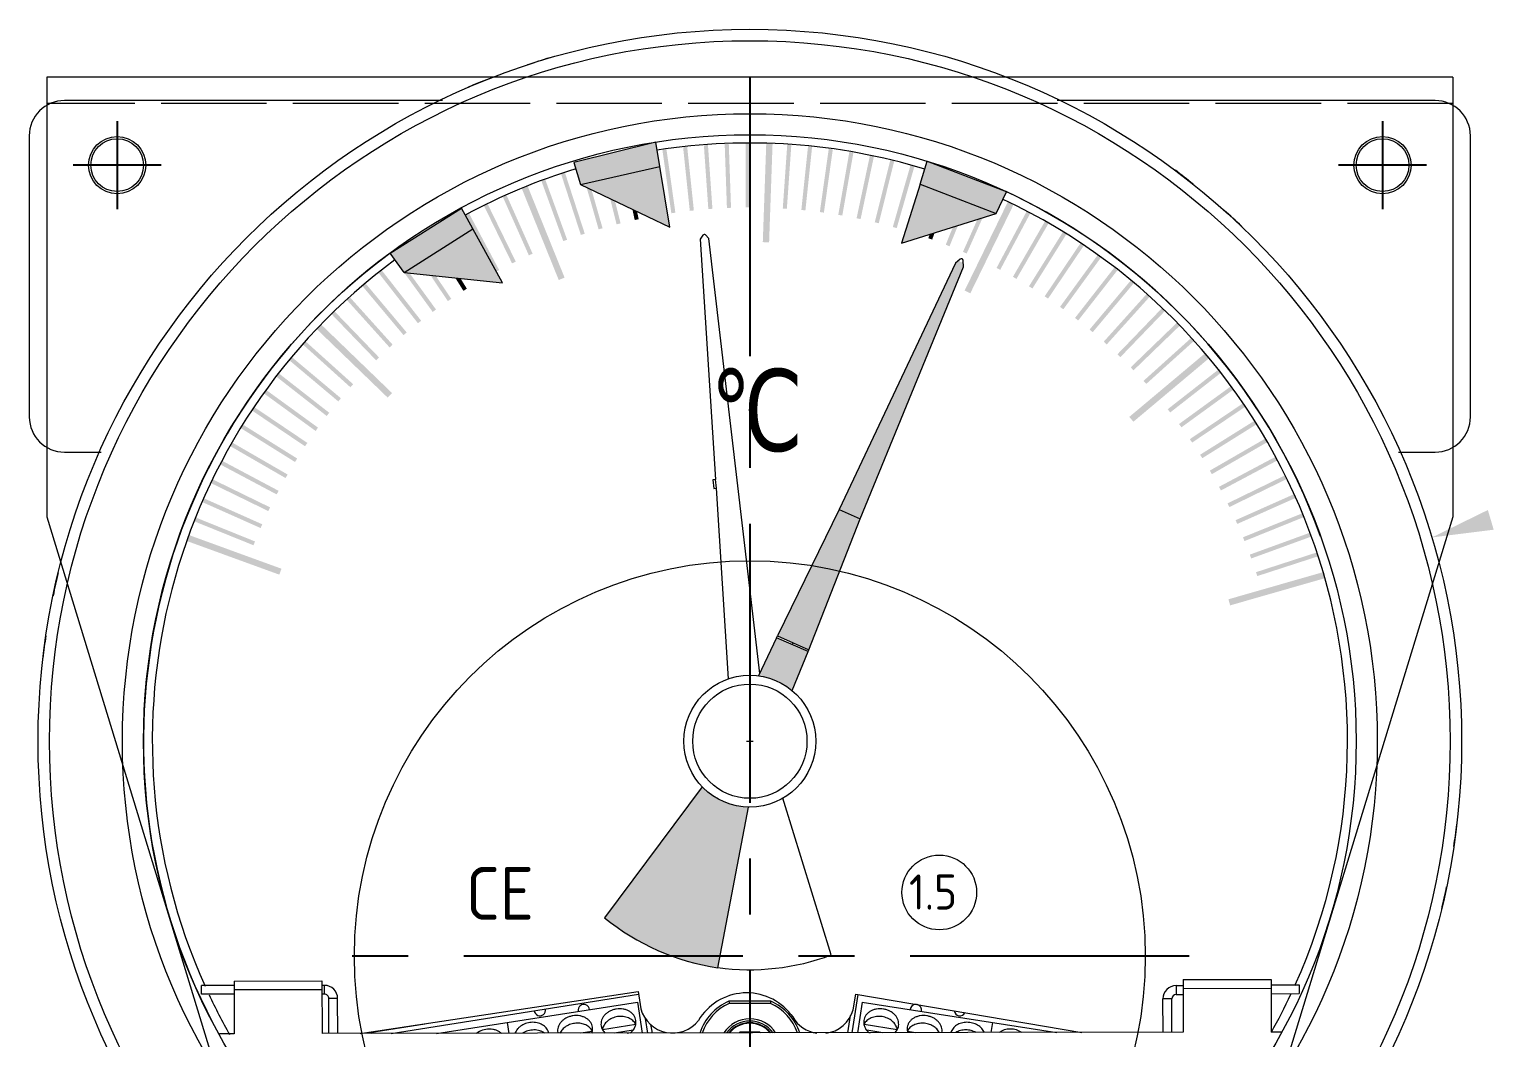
# Model space of a CAD drawing. Header units: millimetres. Extents: x 0 to 87554, y -20854 to 20404.
# Drawn here: x 9674.4 to 9841.1, y -10150.3 to -10035.5 of the extents above; entities that cross this region are included whole.
import ezdxf

# ---------------------------------------------------------------- set-up
doc = ezdxf.new("R2010")
doc.units = ezdxf.units.MM
doc.linetypes.add('ACAD_ISO02W100', pattern=[15, 12, -3])
doc.linetypes.add('CENTER', pattern=[50.800000000000004, 31.75, -6.35, 6.35, -6.35])
doc.layers.get('0').update_dxf_attribs({"lineweight": 15})
for name, color, linetype in [('02___PRT_ALL_AXES', 7, 'Continuous'), ('03___PRT_ALL_CURVES', 7, 'Continuous'), ('06___PRT_ALL_SURFS', 7, 'Continuous'), ('CEN', 1, 'CENTER'), ('尺寸', 3, 'Continuous')]:
    doc.layers.add(name, color=color, linetype=linetype)
doc.layers.add('DAS', color=3, linetype='ACAD_ISO02W100', lineweight=18)
doc.layers.add('DIM', color=5, linetype='Continuous', lineweight=18)
doc.styles.add('KE', font='SIMLI.TTF', dxfattribs={"width": 0.8, "height": 6})
doc.styles.get("Standard").update_dxf_attribs({"font": 'isocp.shx', "width": 0.7070000000000001, "bigfont": 'hztxt.shx'})

# ---------------------------------------------------------------- blocks, each defined once
blk = doc.blocks.new('vf34e')
at = {"lineweight": 0}
h = blk.add_hatch(color=87, dxfattribs=at)
h.paths.add_polyline_path([(-145.2265591890318, -60.18456369545311), (-154.2591829033336, -62.25129171798471), (-144.0826105513843, -67.10371710860636)], flags=0)
h.paths.add_polyline_path([(-145.2265591890318, -60.18456369545311), (-145.6851456697332, -57.41081135265995), (-155.0059718611883, -59.71192939486355), (-154.2591829033336, -62.25129171798471)], flags=0)
for points in [[(-144.4624897398753, -58.2390264015412), (-143.4501651884057, -65.4420898645767), (-143.9119765729411, -65.50699322205037), (-144.9243011244107, -58.30392975901486)], [(-142.1067309972132, -57.94896528101526), (-141.3464064160362, -65.18297044967767), (-141.8102015721379, -65.23171728488524), (-142.570526153082, -57.99771211622283)], [(-139.7422843320528, -57.74129565234762), (-139.2348860596539, -64.99742900574347), (-139.7000999238808, -65.02995992812794), (-140.207498196396, -57.77382657473208)], [(-137.3720304582966, -57.61627052887343), (-137.1181766812224, -64.8856915862998), (-137.5842424626462, -64.90196696203202), (-137.8380962398369, -57.63254590460565)], [(-134.9988571651047, -57.5740422346862), (-134.9988571651047, -64.84789432625985), (-135.4652070343727, -64.84789432620164), (-135.4652070346056, -57.5740422346862)], [(-132.3912519387668, -57.5998993718531), (-132.7829373839777, -68.81630298949312), (-133.5020568128675, -68.7911907856469), (-133.1103713675402, -57.57478716800688)], [(-132.6256557990564, -57.61466221837327), (-132.8795095761307, -64.88408327574143), (-133.3455753575545, -64.867807899951), (-133.0917215805966, -57.59838684258284)], [(-130.2553177400259, -57.73808099061716), (-130.7627160124248, -64.99421434407122), (-131.2279298768844, -64.96168342162855), (-130.720531604602, -57.7055500682327)], [(-127.8907308798516, -57.94414818484802), (-128.6510554610286, -65.17815335351042), (-129.1148506171303, -65.12940651836107), (-128.3545260357205, -57.89540134964045)], [(-125.5347761035664, -58.23261273978278), (-126.547100655036, -65.43567620276008), (-127.0089120395714, -65.37077284528641), (-125.9965874881018, -58.16770938230911)], [(-123.1903237790102, -58.60312320583034), (-124.4534149393439, -65.76646913983859), (-124.9126799061196, -65.68548833491514), (-123.6495887460187, -58.52214240084868)], [(-120.8602302601794, -59.05522817315068), (-122.3725491473451, -66.17012914456427), (-122.828708153218, -66.07316955470014), (-121.3163892659359, -58.95826858328655)], [(-118.5473344073398, -59.588376821368), (-120.3070384936873, -66.64616441936232), (-120.7595357787795, -66.53334417496808), (-118.9998316925485, -59.47555657697376)], [(-156.01107587351, -60.9093497331487), (-153.7633319626329, -67.82719416340115), (-154.2068570447154, -67.97130419831956), (-156.4546009554761, -61.05345976812532)], [(-116.2544541276293, -60.20191959105432), (-118.2593994847266, -67.19399498857092), (-118.7076837510103, -67.06545154366177), (-116.702738393913, -60.07337614614516)], [(-160.2625250503188, -62.42538962129038), (-156.0582251548767, -72.83139702049084), (-156.7253874959424, -73.10094810317969), (-160.9296873915009, -62.69494070403744)], [(-160.470659041428, -62.53421679197345), (-157.7458260883577, -69.2784150117077), (-158.1782181578455, -69.45311274763662), (-160.9030511109158, -62.70891452778596)], [(-158.2550485375104, -61.68286210566293), (-155.76724460267, -68.51804724079557), (-156.2054701335728, -68.6775482899975), (-158.6932740682969, -61.84236315486487)], [(-152.9829778823769, -62.8598158294335), (-153.5449593374506, -62.59185005596373), (-152.1848138935165, -67.3352409224608), (-151.7365296272328, -67.20669747755164)], [(-166.5004475008463, -67.28003707528114), (-167.7947769243037, -64.9256074107252), (-175.9030507496791, -70.05395266739652), (-174.3327319083037, -72.23129720217548)], [(-164.8060338929063, -64.46621055249125), (-161.6173870100174, -71.00390550598968), (-162.0365394959226, -71.20833983295597), (-165.2251863789279, -64.67064487945754)], [(-162.6552080054535, -63.46237654739525), (-159.6966658234596, -70.10737108520698), (-160.122697628336, -70.29705266561359), (-163.0812398102134, -63.65205812780187)], [(-150.3194782383507, -64.1298341472866), (-150.8649538359605, -63.86973874887917), (-150.1418042281875, -66.77013340743724), (-149.6893069429789, -66.657313163043)], [(-104.9668732836144, -64.52786273718812), (-109.8868180977879, -74.61524448997807), (-110.5335523319663, -74.29981112782843), (-105.6136075177928, -64.21242937492207)], [(-105.1870164560387, -64.446008629282), (-108.3756633389276, -70.98370358278044), (-108.7948158250656, -70.77926925581414), (-105.6061689422932, -64.2415743022575)], [(-166.5194868609542, -67.29207300499547), (-166.5004475008463, -67.28003707528114), (-163.8292711212998, -72.13899862940889), (-163.5056495447643, -71.96692598494701), (-166.9205162537983, -65.54449578991625), (-167.3322787481593, -65.76343379181344)], [(-147.8050285897916, -65.3287819752004), (-148.335568184033, -65.0758084092522), (-148.0803171416046, -66.2766701496439), (-147.6241581356153, -66.17971055983799)], [(-108.4845563365379, -66.01766740134917), (-109.0773259305861, -66.20248502731556), (-110.7230961353052, -69.89894542814), (-110.2970643304288, -70.0886270084884)], [(-103.0718038262567, -65.52286063309293), (-106.4866705351742, -71.94529082812369), (-106.8984330297681, -71.7263528262265), (-103.4835663208505, -65.30392263119575)], [(-100.9954613199225, -66.67287650413346), (-104.6323873656802, -72.97221719875233), (-105.036258199485, -72.73904226411832), (-101.3993321538437, -66.43970156944124)], [(-174.3327319083037, -72.23129720217548), (-163.1219286598498, -73.42567885457538), (-166.5004475008463, -67.28003707528114)], [(-113.9427669203142, -67.71946440986358), (-114.5025735255331, -67.89400461700279), (-114.6659160497366, -68.34278451412683), (-114.2276905188337, -68.50228556327056)], [(-111.2916950733634, -66.89289568935055), (-111.8671610400779, -67.07231827592477), (-112.6809246474877, -69.08645388227887), (-112.2485325782327, -69.2611516182078)], [(-98.96051864034962, -67.89465512498282), (-102.8150729888584, -74.06323154293932), (-103.2105601076037, -73.81610376329627), (-99.35600575921126, -67.64752734533977)], [(-96.96945505181793, -69.18670794658829), (-101.0369415222667, -75.21700462768786), (-101.4235630857293, -74.9562250901945), (-97.35607661539689, -68.92592840909492)], [(-173.7125100932317, -72.29737467586529), (-174.3327319083037, -72.23129720217548), (-175.3338888941798, -70.84313090489013), (-175.3415016686777, -70.84866190940375), (-171.0660386818927, -76.73333186598029), (-170.6887537124567, -76.45921829040162)], [(-95.02469635859597, -70.5474608016666), (-99.30015934538096, -76.43213075830135), (-99.67744431481697, -76.15801718266448), (-95.4019813281484, -70.27334722608794)], [(-176.8593330552103, -72.0036280042259), (-172.3811025451869, -77.7355016724905), (-172.7485912572592, -78.02261532109696), (-177.2268217671663, -72.29074165277416)], [(-170.7248983889585, -72.61567020963412), (-171.3309710141039, -72.55110016878461), (-169.3395157285267, -75.50355404568836), (-168.9528941649478, -75.242774508195)], [(-167.9079003996449, -72.91578882187605), (-168.4970299914712, -72.85302386566764), (-167.5711258993251, -74.33478015486617), (-167.1756387806963, -74.08765237522312)], [(-93.1286119496217, -71.97525582253002), (-97.60684245964512, -77.70712949079461), (-97.97433117148466, -77.42001584218815), (-93.49610066157766, -71.68814217392355)], [(-91.28351191163529, -73.46835346077569), (-95.95905391080305, -79.0404474355746), (-96.31629863660783, -78.74068351776805), (-91.64075663755648, -73.16858954296913)], [(-178.7034207963152, -73.4979757249821), (-174.0278787971474, -79.07006969978102), (-174.385123523185, -79.36983361752937), (-179.0606655222364, -73.79773964267224)], [(-89.49164421472233, -75.02493460697588), (-94.35880127525888, -80.43046015006257), (-94.70536676759366, -80.1184111792827), (-89.8382097070571, -74.7128856361378)], [(-180.4942331857746, -75.05577086342964), (-175.6270761252381, -80.46129640657455), (-175.97364161734, -80.77334537741262), (-180.8407986778766, -75.36781983426772)], [(-87.75519197399262, -76.64310280676), (-92.80803421488963, -81.87547411804553), (-93.14349823666271, -81.55152027774602), (-88.0906559957657, -76.31914896646049)], [(-183.7614962948719, -78.16996238334104), (-175.6881727054715, -85.96628034900641), (-176.1880195291014, -86.48388688731939), (-184.2613431185018, -78.68756892159581)], [(-182.2295883944025, -76.67511548637412), (-177.1767461535055, -81.90748679754324), (-177.5122101752786, -82.23144063784275), (-182.5650524161756, -76.99906932667363)], [(-86.07627078879159, -78.32088657154236), (-91.30864209996071, -83.37372881238116), (-91.63259594026022, -83.03826479043346), (-86.40022462897468, -77.98542254959466)], [(-183.9073721590685, -78.35403667157516), (-178.6750008478994, -83.40687891247217), (-178.9989546881989, -83.74234293436166), (-184.2313259992516, -78.68950069352286)], [(-84.45692616596352, -80.05624178005382), (-89.86245170910843, -84.9233988407068), (-90.17450067983009, -84.57683334837202), (-84.76897513656877, -79.70967628783546)], [(-185.5255403587362, -80.09048891242128), (-180.1200148155913, -84.95764597295783), (-180.4320637865458, -85.3042114652344), (-185.8375893295743, -80.43705440463964)], [(-82.7313132971758, -82.01137191278394), (-91.32881432562135, -89.22553185478318), (-91.79133714060299, -88.67431862821104), (-83.19383611227386, -81.46015868627)], [(-82.89913102739956, -81.84705416939687), (-88.47122500219848, -86.52259616856463), (-88.77098892000504, -86.16535144258523), (-83.1988949450897, -81.48980944347568)], [(-187.0821215050528, -81.88235660921782), (-181.5100275302539, -86.55789860832738), (-181.8097914480604, -86.91514333430678), (-187.3818854227429, -82.23960133513901)], [(-81.40478330652695, -83.69114191061817), (-87.13665697479155, -88.16937242058339), (-87.42377062339801, -87.80188370856922), (-81.69189695513342, -83.323653198604)], [(-188.5752191432985, -83.72745664720424), (-182.8433454750339, -88.20568715716945), (-183.1304591236403, -88.5731758690672), (-188.8623327919049, -84.09494535910198)], [(-190.0030141641619, -85.62354105617851), (-184.1183442075271, -89.89900404290529), (-184.3924577829894, -90.27628901251592), (-190.2771277397405, -86.00082602573093)], [(-79.97570363630075, -85.58625826670323), (-85.8603735929355, -89.86172125343), (-86.13448716839775, -89.48443628381938), (-80.24981721187942, -85.20897329703439)], [(-191.3637670193566, -87.56829974940047), (-185.333470338257, -91.63578621984925), (-185.594249875634, -92.0224077834282), (-191.6245465567335, -87.95492131297942)], [(-78.61363312939648, -87.53009433031548), (-84.64392981049605, -91.59758080076426), (-84.90470934810583, -91.2109592371853), (-78.87441266700625, -87.14347276667831)], [(-192.6558198408457, -89.55936333793215), (-186.4872434228892, -93.41391768638277), (-186.7343712025322, -93.80940480524441), (-192.9029476206051, -89.95485045673558)], [(-77.32023125968408, -89.52028183673974), (-83.48880767764058, -93.37483618519036), (-83.73593545728363, -92.97934906632872), (-77.56735903921071, -89.1247947178781)], [(-193.8775984615786, -91.594306017505), (-187.5782577669015, -95.23123206326272), (-187.8114327017684, -95.63510289712576), (-194.110773396329, -91.99817685136804)], [(-76.09707383753266, -91.5543960488867), (-82.39641453220975, -95.19132209470263), (-82.62958946684375, -94.78745126078138), (-76.33024877228308, -91.15052521502366)], [(-74.9456510922173, -93.62995871214662), (-81.36808128724806, -97.04482542100595), (-81.58701928937808, -96.6330629264703), (-75.1645890942309, -93.21819621761097)], [(-195.0276143326191, -93.6706485239556), (-188.6051841375884, -97.08551523281494), (-188.8241221397184, -97.49727772735059), (-195.2465523346327, -94.08241101849126)], [(-196.1044663366629, -95.78586115373764), (-189.5667713831645, -98.9745080366265), (-189.7712057100143, -99.39366052270634), (-196.3089006636292, -96.20501363975927)], [(-73.86736585490871, -95.7444410729222), (-80.40506080840714, -98.93308795592748), (-80.60949513525702, -98.51393546984764), (-74.071800181875, -95.32528858690057)], [(-197.1068424951518, -97.93736684601754), (-190.4618479573401, -100.8959090280114), (-190.6515295376303, -101.3219408327714), (-197.296524075442, -98.36339865089394)], [(-72.86353184992913, -97.89526696037501), (-79.50852638774086, -100.8538091422524), (-79.69820796803106, -100.4277773374924), (-73.05321343021933, -97.46923515561502)], [(-71.9353720942745, -100.079815924284), (-78.67957031400874, -102.8046488773543), (-78.85426805005409, -102.3722568079247), (-72.11006983020343, -99.64742385491263)], [(-198.0335215673549, -100.1225443227449), (-191.2893233476207, -102.8473772756988), (-191.4640210834332, -103.2797693451284), (-198.2082193032838, -100.5549363921164)], [(-198.8249800627818, -102.1112379922997), (-188.2785837718984, -105.9498123209924), (-188.5246870212723, -106.6259754420025), (-199.0710833122721, -102.7874011133681)], [(-198.8833745376905, -102.3387312815757), (-192.0481894025579, -104.8265352164162), (-192.2076904518763, -105.2647607473191), (-199.0428755867761, -102.7769568124204)], [(-71.08401740819681, -102.295426428318), (-77.91920254332945, -104.7832303632167), (-78.07870359241497, -104.3450048323721), (-71.24351845728233, -101.8572008974734)], [(-70.31050503544975, -104.5393990924349), (-77.22834946564399, -106.7871430032537), (-77.37245950067881, -106.3436179212295), (-70.45461507048458, -104.0958740102942)], [(-69.52930230472703, -107.0273693297058), (-80.31777351372875, -110.1209136683028), (-80.5161105132429, -109.4292303518159), (-69.72763930424117, -106.3356860132772)]]:
    blk.add_hatch(color=87, dxfattribs=at).paths.add_polyline_path(points, flags=0)
h = blk.add_hatch(color=87, dxfattribs=at)
edge = h.paths.add_edge_path(flags=0)
edge.add_line((-106.9594285782659, -65.54215297824703), (-105.7850947176339, -63.05606066028122))
edge.add_arc((-134.9733303114772, -125.5755853055744), 68.99742066885628, 64.97373232495227, 65.00183540303603)
edge.add_line((-105.8157635068055, -63.04175160743762), (-114.8045103823533, -59.5889154272154))
edge.add_line((-114.8045103823533, -59.5889154272154), (-115.606319106766, -62.21184667537455))
edge.add_line((-115.606319106766, -62.21184667537455), (-106.9594285782659, -65.54215297824703))
h.paths.add_polyline_path([(-117.722655820311, -68.89798317966051), (-106.9594285782659, -65.54215297824703), (-115.606319106766, -62.21184667537455)], flags=0)
h = blk.add_hatch(color=87, dxfattribs=at)
edge = h.paths.add_edge_path(flags=0)
edge.add_line((-110.6641886060825, -71.59398890996817), (-110.7029161845567, -70.87010371964425))
edge.add_arc((-110.902800283744, -70.8807133960072), 0.2001654773942216, 3.03835950274221, 309.2955351443605)
edge.add_arc((-110.9026305133011, -70.88078841095557), 0.199999922544523, 309.2715066930932, 309.2071982061326)
edge.add_arc((-110.9026290338952, -70.88079015072435), 0.1999976393317424, 309.2071848548678, 309.2761659405915)
edge.add_arc((-110.8888145937817, -70.89765697298571), 0.1781956174680362, 309.2709841461519, 309.3666735785712)
edge.add_arc((-110.9026305833831, -70.88078838319052), 0.1999999884222511, 309.3614462009779, 309.240607853002)
edge.add_arc((-110.9028787887655, -70.8809917573235), 0.1999997426005333, 309.3325345745856, 129.3325346268044)
edge.add_line((-111.0296426626155, -70.726295870787), (-111.5896164613077, -71.18666413519531))
edge.add_line((-111.5896164613077, -71.18666413519531), (-124.819218993769, -99.22909337643068))
edge.add_line((-124.819218993769, -99.22909337643068), (-122.4080330786528, -100.2903708757949))
edge.add_line((-122.4080330786528, -100.2903708758531), (-110.6641886060825, -71.59398891002638))
h.paths.add_polyline_path([(-122.4080848301528, -100.2903480974492), (-124.8198005006416, -99.22883742768317), (-131.8369817683706, -113.5970785880927), (-128.2635065267095, -115.1699348512338)], flags=0)
edge = h.paths.add_edge_path(flags=0)
edge.add_line((-128.355933030718, -115.3799246840645), (-131.9294082723791, -113.8070684209815))
edge.add_line((-131.9294082723791, -113.8070684210397), (-133.9751290521817, -118.141717792023))
edge.add_arc((-134.9758158930345, -125.5746615555254), 7.500001809684967, 50.15604171032851, 82.3324518180226, ccw=False)
edge.add_line((-130.1705726000946, -119.8162187068956), (-128.355933030718, -115.3799246840645))
h = blk.add_hatch(color=87, dxfattribs=at)
edge = h.paths.add_edge_path(flags=0)
edge.add_arc((-134.9758154959418, -125.5746606539469), 7.499999170112412, 223.7166051163007, 268.7702440693041, ccw=False)
edge.add_line((-140.3965665575815, -130.7578493906185), (-151.520848768414, -145.6641711284174))
edge.add_arc((-134.6938150769565, -124.9339654175565), 26.70000920731055, 230.9332190685825, 261.5536301190168)
edge.add_line((-138.6156087029958, -151.3443805301795), (-135.1367777938722, -133.0729323675041))
at = {"layer": '尺寸', "lineweight": 0}
blk.add_hatch(color=87, dxfattribs=at).paths.add_polyline_path([(-50.99045610858593, -99.27217743068468), (-50.32268226274755, -101.5079150126548), (-57.36378193146084, -102.3933677588357)], flags=0)
at = {"color": 87, "linetype": 'Continuous', "lineweight": 0}
for p, q in [((-157.7411079102894, -47.8081243892666), (-157.732765541994, -47.83714502619114)), ((-157.7411079102894, -47.8081243892666), (-157.730267839157, -47.83641389000695)), ((-167.0168107064674, -51.15069801232312), (-167.008987285546, -51.17791338462848)), ((-169.9710363849299, -52.68381323793437), (-212.9764579302864, -52.68352210603189)), ((-56.97645793377887, -52.68457817228045), (-100.0114186546998, -52.68428684049286)), ((-216.9764850087231, -56.68349502724595), (-216.9767016376136, -88.68349502654746)), ((-52.97670164157171, -88.68460525013506), (-52.97648501244839, -56.68460525094997)), ((-155.0059718611883, -59.71192939486355), (-154.2591829033336, -62.25129171798471)), ((-154.2591829033336, -62.25129171798471), (-145.2265591890318, -60.18456369545311)), ((-144.0826105513843, -67.10371710860636), (-145.2265591890318, -60.18456369545311)), ((-86.5432713344926, -60.61436279374175), (-86.56292882782873, -60.63474576117005)), ((-154.2591829033336, -62.25129171798471), (-144.0826105513843, -67.10371710860636)), ((-115.606319106766, -62.21184667537455), (-117.722655820311, -68.89798317966051)), ((-115.606319106766, -62.21184667537455), (-106.9594285782659, -65.54215297824703)), ((-106.9594285782659, -65.54215297824703), (-105.7840838677948, -63.05392066726927)), ((-166.5004475008463, -67.28003707528114), (-167.7947769243037, -64.9256074107252)), ((-117.722655820311, -68.89798317966051), (-106.9594285782659, -65.54215297824703)), ((-174.3327319083037, -72.23129720217548), (-166.5004475008463, -67.28003707528114)), ((-140.312884586514, -68.00569241656922), (-140.6205779722659, -68.45070117595606)), ((-139.6246059999103, -68.36103607399855), (-140.0068338412093, -67.97813936090097)), ((-79.01066626480315, -66.97607024188619), (-79.03162768960465, -66.99780526314862)), ((-79.01066626480315, -66.97607024188619), (-79.02974565548357, -66.99960276915226)), ((-140.6205779722659, -68.45070117595606), (-138.8783583430341, -95.80466741055716)), ((-133.8553137594135, -117.8878428308526), (-139.6246059999103, -68.36103607399855)), ((-111.5896164613077, -71.18666413519531), (-124.8192189940019, -99.2290933765471)), ((-122.4080330786528, -100.2903708758531), (-110.6641886060825, -71.59398890996817)), ((-111.0296426626155, -70.7262958708452), (-111.5896164613077, -71.18666413519531)), ((-110.6641886060825, -71.59398890996817), (-110.7029161845567, -70.87010371964425)), ((-174.3327319083037, -72.23129720217548), (-163.1219286598498, -73.42567885457538)), ((-212.9767287165159, -92.68352210510056), (-208.7973015414318, -92.68355039833114)), ((-61.15876607119571, -92.68454986053985), (-56.9767287200084, -92.68457817134913)), ((-138.8783583430341, -95.80466741055716), (-139.1771499348106, -95.8315669412259)), ((-139.1771499348106, -95.8315669412259), (-139.0874848327367, -96.82753891334869)), ((-138.7886932409601, -96.80063938279636), (-138.8783583430341, -95.80466741055716)), ((-139.0874848327367, -96.82753891334869), (-138.7886932409601, -96.80063938279636)), ((-138.8147736849496, -96.8029873460764), (-137.4333158946829, -118.4927611937746)), ((-124.8198005006416, -99.22883742768317), (-131.8369817683706, -113.5970785880927)), ((-124.8198005006416, -99.22883742768317), (-122.4080848301528, -100.2903480974492)), ((-128.2635065267095, -115.1699348512338), (-122.4080848301528, -100.2903480974492)), ((-213.7062567794928, -106.4067139792023), (-213.6769529866287, -106.4139995948644)), ((-213.7062567794928, -106.4067139792023), (-213.6763373179128, -106.4114709524438)), ((-131.9294082723791, -113.8070684210397), (-133.9796183978906, -118.1512302046176)), ((-131.9294082723791, -113.8070684210397), (-131.8369817683706, -113.5970785880927)), ((-128.355933030718, -115.3799246840645), (-131.9294082723791, -113.8070684210397)), ((-131.8369817683706, -113.5970785880927), (-128.2635065267095, -115.1699348512338)), ((-215.4493545062141, -116.1109950501705), (-215.4218735919567, -116.1178274551639)), ((-130.1705918897642, -119.8162658654619), (-128.355933030718, -115.3799246840645)), ((-128.355933030718, -115.3799246840645), (-128.2635065267095, -115.1699348512338)), ((-125.7078843024792, -149.8940360613633), (-131.2253940709634, -132.0554432286881)), ((-54.50227576203179, -135.0383246132405), (-54.52975667628925, -135.0314922082471)), ((-56.2453734887531, -144.7426056842087), (-56.27529295056593, -144.7378487108508)), ((-56.2453734887531, -144.7426056842087), (-56.27467728161719, -144.7353200685466)), ((-193.6670162664959, -152.8695440209704), (-183.667028273805, -152.8540473519824)), ((-193.6670160157373, -152.8697058127727), (-193.6577282276703, -158.8631079293555)), ((-183.6670280230464, -152.8542091436684), (-183.6577402352123, -158.8476112603676)), ((-85.66714594571386, -152.7021799953654), (-75.66715795325581, -152.6866833263775)), ((-85.66714569518808, -152.7023417871678), (-85.65785790688824, -158.6957439037506)), ((-75.6671577024972, -152.6868451181799), (-75.6578699144302, -158.6802472347626)), ((-75.66619177011307, -153.3101605045376), (-72.47216617513914, -153.2876265278319)), ((-72.47216617513914, -153.2876265278319), (-72.46511131140869, -154.2876016419614)), ((-193.6662414328894, -153.3695434206165), (-197.3905254680431, -153.3753148273099)), ((-197.3889758010628, -154.3753136264859), (-197.3905254680431, -153.3753148273099)), ((-193.6646917661419, -154.3695422199089), (-197.3889758010628, -154.3753136264859)), ((-183.66548841435, -153.8477173979627), (-193.6654764070408, -153.8632140669506)), ((-183.3905422784155, -153.3536194906337), (-183.6662534404313, -153.3540467516286)), ((-183.3889926114352, -154.3536182899261), (-183.664703773451, -154.354045550921)), ((-183.3889926114352, -154.3536182899261), (-183.3905422784155, -153.3536194906337)), ((-181.8882195790065, -154.8512931892183), (-182.8882183782989, -154.8528428560821)), ((-182.8820296734339, -158.8464091659989), (-182.8882183782989, -154.8528428560821)), ((-181.8820308741415, -158.8448594991351), (-181.8882195790065, -154.8512931892183)), ((-175.8058989854762, -158.8354435072979), (-147.6369758275105, -154.3689123512013)), ((-123.3330962847685, -158.7541280438891), (-122.6419294300722, -154.3951690809336)), ((-86.96122303430457, -154.8898847259115), (-87.96119814843405, -154.8969395897584)), ((-87.93437254487071, -158.6992717474932), (-87.96119814843405, -154.8969395897584)), ((-86.93435859156307, -158.6977220571134), (-86.96122303430457, -154.8898847259115)), ((-86.47181777318474, -153.3863946227357), (-85.66609444876667, -153.3807102127466)), ((-86.47181777318474, -153.3863946227357), (-86.46476290922146, -154.3863697367487)), ((-86.46476290922146, -154.3863697367487), (-85.6645447582705, -154.3807241661707)), ((-85.66560608649161, -153.6958500413457), (-75.66561809380073, -153.6803533723578)), ((-75.6646420796169, -154.3101744578453), (-72.46511131140869, -154.2876016419614)), ((-170.6224626969779, -158.8274108980549), (-147.7662623288343, -155.261717520305)), ((-147.7662623288343, -155.261717520305), (-147.2156532435911, -158.7911380964797)), ((-132.5778993725544, -155.1637711270014), (-137.3737308956916, -155.1637711270014)), ((-132.6305994613795, -155.4137711270014), (-137.3210307859117, -155.4137711270014)), ((-122.1853679394117, -155.261717520305), (-122.7300574633991, -158.7531935335137)), ((-122.1853679394117, -155.261717520305), (-100.0303884885507, -158.7180165655445)), ((-178.2061499600532, -158.709786497755), (-171.9504814055981, -157.7178728792351)), ((-162.5869950769702, -157.5738336095819), (-162.3934195305919, -158.8146586067742)), ((-147.9696129726944, -157.8179285983788), (-151.7286895698635, -158.4150174222887)), ((-146.8776918883668, -157.1197055241792), (-146.6128137112828, -158.7902038949542)), ((-146.2657387097133, -157.786362389219), (-146.1066915875999, -158.7894195731496)), ((-136.5044695952674, -158.089082352235), (-136.5217033786466, -158.0537464686204)), ((-133.4299268895993, -158.0537464686204), (-133.4471606732113, -158.089082352235)), ((-123.8394671973074, -158.7549127511447), (-123.5293122235453, -156.7988687172765)), ((-118.222963917884, -158.415058663697), (-121.9820269065676, -157.8178819671739)), ((-107.3646351912757, -157.5738336095819), (-107.5449507430894, -158.7296616480453)), ((-193.6577282276703, -158.8631079293555), (-195.3298019972863, -158.8656990899472)), ((-85.65785790688824, -158.6957439037506), (-183.6577402352123, -158.8476112603676)), ((-178.1856407389278, -158.8391313187312), (-178.2061499600532, -158.709786497755)), ((-178.0283926135162, -158.8388876362005), (-178.2061499600532, -158.709786497755)), ((-152.9134954673937, -158.606286035385), (-154.1910744168563, -158.8019476888003)), ((-148.271417413489, -158.458561965148), (-150.396238781861, -158.796066950541)), ((-148.9451248982223, -158.7938182046637), (-148.527511162567, -158.727484761388)), ((-136.1305156726157, -158.6637711270014), (-136.1941901050741, -158.7740584793501)), ((-133.821114595863, -158.6637711270014), (-136.1305156726157, -158.6637711270014)), ((-133.7596183785936, -158.770285699633), (-133.821114595863, -158.6637711270014)), ((-119.8534241922898, -158.7487357048085), (-121.6802427790826, -158.4585214967374)), ((-121.4241569422884, -158.7274500828935), (-121.2762901241658, -158.7509406757308)), ((-116.1104712019442, -158.7429353675107), (-117.0404195609735, -158.5952008147724)), ((-74.4951897795545, -158.6784454657463), (-75.6578699144302, -158.6802472347626))]:
    blk.add_line(p, q, dxfattribs=at)
at = {"color": 87}
for p, q in [((-54.97650768735912, -50.03356272366364), (-214.9765076873591, -50.03356272366364)), ((-54.97650768735912, -50.03356272366364), (-214.9765076873591, -50.03356272366364)), ((-214.9765076873591, -50.03356272366364), (-214.9765076873591, -100.0335627236636)), ((-54.97650768735912, -50.03356272366364), (-54.97650768735912, -100.0335627236636)), ((-214.9765076873591, -100.0335627236636), (-159.9765076873591, -280.0335627236636)), ((-54.97650768735912, -100.0335627236636), (-109.9765076873591, -280.0335627236636))]:
    blk.add_line(p, q, dxfattribs=at)
at = {"color": 87, "lineweight": 0}
for p, q in [((-145.6851456697332, -57.41081135265995), (-155.0059718611883, -59.71192939486355)), ((-145.2265591890318, -60.18456369545311), (-145.6851456697332, -57.41081135265995)), ((-115.606319106766, -62.21184667537455), (-114.8045103823533, -59.5889154272154)), ((-114.8045103823533, -59.5889154272154), (-105.815763515071, -63.04175160359591)), ((-175.9030507496791, -70.05395266739652), (-167.7947769243037, -64.9256074107252)), ((-163.1219286598498, -73.42567885457538), (-166.5004475008463, -67.28003707528114)), ((-174.3327319083037, -72.23129720217548), (-175.9030507496791, -70.05395266739652)), ((-135.3538151340326, -125.5746598317055), (-134.5978151342133, -125.5746598317055)), ((-134.9758151340066, -125.9526598317316), (-134.9758151340066, -125.1966598316794))]:
    blk.add_line(p, q, dxfattribs=at)
at = {"color": 87, "linetype": 'Continuous', "lineweight": 0, "ltscale": 10}
for radius in [81, 79.7, 71.4]:
    blk.add_circle((-134.9758151340066, -125.5746598317055), radius, dxfattribs=at)
at = {"color": 87, "linetype": 'Continuous', "lineweight": 0, "ltscale": 5}
for radius in [69, 7.5, 6.5]:
    blk.add_circle((-134.9758151340066, -125.5746598317055), radius, dxfattribs=at)
at = {"color": 87}
for centre, radius in [((-206.9765076873591, -60.03356272366364), 3), ((-62.97650768735912, -60.03356272366364), 3), ((-134.9765076873591, -150.0335627236636), 45)]:
    blk.add_circle(centre, radius, dxfattribs=at)
at = {"color": 87, "lineweight": 0}
blk.add_circle((-113.4200368741294, -142.7842460777611), 4.249354069372335, dxfattribs=at)
at = {"color": 87, "linetype": 'Continuous', "lineweight": 0}
for centre, radius, start, end in [((-125.7872048252029, -151.0318188599776), 108.056388161691, 107.2004214265204, 108.6179871465746), ((-125.9546205460792, -150.5853429818526), 107.5795151549014, 111.0823531187867, 112.438499594652), ((-212.9764850087231, -56.68352210591547), 4.000000000004349, 89.99961211996035, 179.9996121266304), ((-56.97648501244839, -56.68457817228045), 3.999999999975241, 359.9996121266304, 89.99961211996035), ((-152.1251069848659, -145.8925878694281), 107.5795186796294, 51.08232705487793, 52.43849957632938), ((-152.4280565803638, -146.2608094902243), 108.0563884201741, 47.20042143051034, 48.61801038663098), ((-140.1483787739417, -68.11943703261204), 0.2000000000329447, 44.94991203896218, 145.3387698468376), ((-110.9026305765146, -70.88078836258501), 0.1999999999894757, 3.062382594089701, 129.4244665661088), ((-212.9767016378464, -88.68352210510056), 3.999999999975241, 179.9996121266304, 269.9996121199603), ((-56.97670164133888, -88.68457817146555), 4.000000000004349, 269.9996121199603, 359.9996121266304), ((-108.3349633003818, -130.3456694477936), 108.0563884201856, 167.2004214317987, 168.6180103868882), ((-108.805327375303, -130.267418212723), 107.5795186802609, 171.0823270622965, 172.4384995726944), ((-161.1463028938742, -120.8819014505716), 107.579518680969, 351.0823270622964, 352.4384995726944), ((-161.6166669678641, -120.8036502156174), 108.0563884200657, 347.2004214317987, 348.6180103868882), ((-135.0385807055281, -124.8774794511264), 26.6999999999841, 262.3101074700924, 290.4545518828143), ((-183.3882177780615, -154.8536176894559), 1.500000000040224, 0.08878940648835056, 90.08878941315845), ((-183.3882177780615, -154.8536176894559), 0.500000000013393, 0.08878940982339986, 90.08878941315845), ((-86.46123547723982, -154.8863572939299), 1.499999999987861, 90.40421728990906, 180.4042172799034), ((-86.46123547723982, -154.8863572939299), 0.4999999999959536, 90.40421729657899, 180.4042172799034), ((-134.97580599098, -160.6637924134266), 6.000007438713086, 113.55646310809, 161.6903909461784), ((-134.97580599098, -160.6637924134266), 5.749993938493679, 114.0706820070551, 160.8366432224411), ((-81.62235963891726, -143.5401806354057), 56.95018220284477, 191.7768789010025, 192.0339254044998), ((-188.3292721327161, -143.5401803184068), 56.95018373928302, 347.9660745988121, 348.2231210956858), ((-134.9758286337601, -160.663757715025), 5.750000642300038, 19.34201573332932, 65.92913715561097), ((-134.9758286337601, -160.663757715025), 6.000010983117615, 18.48419129108316, 66.44336633108621), ((-116.0758151340997, -156.1637711270014), 0.6499999999896793, 83.80908872556769, 175.4723386560354), ((-116.0758151340997, -156.1637711270014), 0.6499999999573136, 346.531252677512, 76.46405588537542), ((-134.9758151340066, -160.6637711270014), 3.500000000005474, 32.9294560875754, 147.2487580390986), ((-134.9758151340066, -160.6637711270014), 3.249999999993681, 35.77560849187476, 144.3964368479387), ((-134.9758151340066, -160.6637711270014), 3.050000000019015, 38.62139200303178, 141.5501369746555)]:
    blk.add_arc(centre, radius, start, end, dxfattribs=at)
at = {"color": 87, "linetype": 'Continuous', "lineweight": 0, "ltscale": 10}
for radius, start, end in [(68.99996461234983, 19.73392802392224, 65.00183484795873), (68.99996461229841, 126.3961779614242, 207.7330390537008)]:
    blk.add_arc((-134.9744059642544, -125.5778906515334), radius, start, end, dxfattribs=at)
at = {"color": 87, "linetype": 'Continuous', "lineweight": 0}
for points, knots in [([(-152.89746237488, -158.551456080284), (-152.9365733371815, -158.478785136831), (-153.0291584362276, -158.3382665555691), (-153.2648872371064, -158.0856089834124), (-153.6469913009787, -157.83561163384), (-154.1870898668421, -157.6682460631127), (-154.7712927801767, -157.6388673294568), (-155.3512648340547, -157.7493252326967), (-155.8794858681504, -157.9907155476976), (-156.3116877436405, -158.3438256146619), (-156.5170077623334, -158.6460552711505), (-156.5892373489914, -158.804205882363)], [0, 0, 0, 0, 0.2481021691163319, 0.5028762096541747, 1.034884565212458, 1.598474991403405, 2.184096738511826, 2.776013940664976, 3.356825425418693, 3.912096500856274, 4.434785746905395, 4.434785746905395, 4.434785746905395, 4.434785746905395]), ([(-147.9580963241169, -157.7791158461478), (-148.000837132684, -157.6999481646344), (-148.1034386635292, -157.5473349457607), (-148.2990819726838, -157.3473255166318), (-148.5332093838369, -157.1781093369937), (-148.8926329646492, -156.9969212799333), (-149.4037089284975, -156.8710153421853), (-150.043515168014, -156.8879333687946), (-150.6579506687121, -157.067043398798), (-151.1061855285661, -157.342891765642), (-151.3931175217731, -157.6251063268865), (-151.5643827042077, -157.8576861863257), (-151.6896045021713, -158.1078485175967), (-151.7406873392174, -158.2844867830863), (-151.7572089255555, -158.3729198632063)], [0, 0, 0, 0, 0.2703545411746913, 0.5487905644348382, 0.8366588662709166, 1.134363279487301, 1.754116740275629, 2.395382398215728, 3.036623659217176, 3.656310290985217, 3.953972544972031, 4.241800053816781, 4.520190215080603, 4.790529290417683, 4.790529290417683, 4.790529290417683, 4.790529290417683]), ([(-118.1944204714382, -158.3729245656868), (-118.2109417543979, -158.2844914583256), (-118.2620239446405, -158.1078531071544), (-118.3872449012706, -157.8576905324589), (-118.5585092706606, -157.6251103214454), (-118.8454403186915, -157.3428951355745), (-119.2936742869206, -157.0670457388042), (-119.9081092278939, -156.8879342905129), (-120.5479154634522, -156.8710147343809), (-121.0589918888872, -156.9969193642028), (-121.4184161474695, -157.178106470732), (-121.6525442196289, -157.3473220100859), (-121.8481882631313, -157.5473308871733), (-121.9507904072525, -157.6999437790946), (-121.9935315077892, -157.7791113195708)], [0, 0, 0, 0, 0.2703389885257181, 0.5487289384539317, 0.8365562560842904, 1.134218310874159, 1.753904613448913, 2.395145718776676, 3.03641142748878, 3.656165123496347, 3.953869693868804, 4.241738149069596, 4.520174348268016, 4.790528933299637, 4.790528933299637, 4.790528933299637, 4.790528933299637]), ([(-113.395592856803, -158.7359517422738), (-113.47457191383, -158.5830482268939), (-113.6896868635667, -158.2934184755431), (-114.1269962101942, -157.9589122514008), (-114.6524656302063, -157.7343342889799), (-115.2237142076483, -157.6370947160758), (-115.7955787969986, -157.6747940655332), (-116.3223881473532, -157.8450391161023), (-116.6945097768912, -158.0927997128456), (-116.9245419764193, -158.3413362067658), (-117.0152056107763, -158.4791958120186), (-117.0536294024205, -158.5504528087331)], [0, 0, 0, 0, 0.5173266566289116, 1.065698893955196, 1.637403385854464, 2.218310621120263, 2.791937782755071, 3.343656249371325, 3.864788479185879, 4.114575503206714, 4.357932874041015, 4.357932874041015, 4.357932874041015, 4.357932874041015]), ([(-158.2988742344314, -158.8049292858923), (-158.3843472123845, -158.7432158744195), (-158.5700117263477, -158.6331498685759), (-158.9823572220048, -158.4731795251719), (-159.4372771613998, -158.4105745351408), (-159.8953431016998, -158.4447828948032), (-160.3446721964283, -158.5426752408966), (-160.6629306942923, -158.6868720026687), (-160.8526514820987, -158.8114272572566)], [0, 0, 0, 0, 0.316819399030646, 0.6447308129046496, 1.324799315800257, 1.673087127449999, 2.021637406929749, 2.703678346752655, 2.703678346752655, 2.703678346752655, 2.703678346752655]), ([(-109.2408123615896, -158.7257875807118), (-109.4176055812277, -158.6278178857174), (-109.8012834135443, -158.4778073999332), (-110.4098061808618, -158.4018062595278), (-111.0077788562048, -158.4765948033892), (-111.3755129300989, -158.6292704495136), (-111.5386418144917, -158.729047102388)], [0, 0, 0, 0, 0.6076859568933235, 1.222791483049662, 1.825810282082727, 2.400725232608125, 2.400725232608125, 2.400725232608125, 2.400725232608125])]:
    blk.add_open_spline(points, degree=3, knots=knots, dxfattribs=at)
at = {"layer": '02___PRT_ALL_AXES', "color": 87, "linetype": 'Continuous', "lineweight": 0}
for p, q in [((-140.3905052203918, -130.7497273167828), (-151.520848768414, -145.6641711284174)), ((-138.6156087029958, -151.3443805301795), (-135.1355762375752, -133.0666215769015)), ((-179.3166377827292, -158.8265703687211), (-147.682619115687, -154.0652599532623)), ((-147.682619115687, -154.0652599532623), (-147.3876425315393, -156.0276590451831)), ((-123.2054433411686, -156.1264950071927), (-122.9023881548783, -154.3538701287471)), ((-122.9023881548783, -154.3538701287471), (-97.20091897028033, -158.7136318250559)), ((-130.3044204897014, -156.667173204245), (-130.0836039291462, -156.9511947970605))]:
    blk.add_line(p, q, dxfattribs=at)
for centre in [(-206.9765076873591, -60.03356272366364), (-62.97650769061875, -60.03453755425289)]:
    blk.add_circle(centre, 3.25, dxfattribs=at)
at = {"layer": '02___PRT_ALL_AXES', "color": 87, "linetype": 'Continuous', "lineweight": 0, "ltscale": 10}
for radius, start, end in [(67.99999999998857, 72.97233322942616, 98.93065660569542), (68.00000000000082, 106.9378929022827, 118.438614720724), (67.99999999997551, 335.8192028384203, 64.9720676043847), (67.99999999998032, 126.4373197542698, 204.2486457671683)]:
    blk.add_arc((-134.9751860908, -125.5121629973873), radius, start, end, dxfattribs=at)
at = {"layer": '02___PRT_ALL_AXES', "color": 87, "linetype": 'Continuous', "lineweight": 0}
for centre, radius, start, end in [((-134.6938189227367, -124.9339741546428), 26.70000000001616, 230.9332136535445, 261.5536355273302), ((-134.9751860908, -125.5121629973873), 67.9999999999434, 205.1629864982826, 209.4438011177364), ((-135.3280793636804, -160.5728870712919), 6.363312760764169, 37.86377978260823, 149.7066446197932), ((-134.9751860908, -125.5121629973873), 68.00000000000026, 330.789900342771, 334.8931012349017), ((-158.8758151341463, -156.1637711270014), 0.6499999999734142, 188.0523902827196, 10.28964945128455), ((-153.8758151341463, -156.1637711270014), 0.6499999999429384, 4.527661350551135, 193.4687473144496), ((-143.7636389735853, -155.0167771071428), 3.762350871728317, 195.5859477783698, 321.4189744709174), ((-126.8194066252327, -155.0802859157557), 3.762350871707154, 277.4948482305209, 343.8547568323393), ((-111.0758151340997, -156.1637711270014), 0.6500000000076641, 188.1274942448084, 332.8006045389413), ((-134.9758151340066, -160.6637711270014), 2.999999999988835, 39.25497351842243, 140.9168582947168), ((-126.8194066252327, -155.0802859157557), 3.762350871657163, 209.8196302799044, 261.698208076376), ((-155.5435631513828, -158.5264030009275), 1.312424747295604, 188.8699692837363, 192.3640171649312)]:
    blk.add_arc(centre, radius, start, end, dxfattribs=at)
for points, knots in [([(-147.9478527250467, -157.3414994537598), (-147.9642263110727, -157.2365442815935), (-148.023493613, -157.0278302355437), (-148.1860010680975, -156.741489492706), (-148.4153207967756, -156.4912423653877), (-148.7018553020898, -156.2865430493839), (-149.0343211694853, -156.1345519392053), (-149.4000315722078, -156.0405658365344), (-149.7852309909649, -156.007815132325), (-150.1754946719157, -156.0373755083419), (-150.5562174626393, -156.1280932760565), (-150.913136820076, -156.2766186043154), (-151.2328410900664, -156.4775331780547), (-151.5032123706769, -156.7235702099279), (-151.7137800946366, -157.0058202168439), (-151.855978064239, -157.314026154927), (-151.9235445708036, -157.6362597054103), (-151.9164217105135, -157.8531085720751), (-151.9000481244875, -157.9580637443578)], [0, 0, 0, 0, 0.3190575596321638, 0.6442336241451048, 0.9804223668678899, 1.330478203514373, 1.694949558769442, 2.072249951972402, 2.45908193702462, 2.850975712591282, 3.242869487952688, 3.629701472965321, 4.007001866291235, 4.371473221474931, 4.721529058170145, 5.057717801039501, 5.38289386548483, 5.701951425177723, 5.701951425177723, 5.701951425177723, 5.701951425177723]), ([(-118.0515821437584, -157.9580637443578), (-118.0352085577324, -157.8531085720751), (-118.0280856972095, -157.6362597054103), (-118.0956522043562, -157.3140261550434), (-118.2378501732601, -157.0058202168439), (-118.448417897569, -156.7235702099279), (-118.718789178296, -156.4775331779965), (-119.0384934480535, -156.2766186044319), (-119.3954128058394, -156.1280932759983), (-119.776135595981, -156.0373755083419), (-120.1663992771646, -156.0078151322668), (-120.5515986959217, -156.0405658365926), (-120.917309098877, -156.1345519390889), (-121.2497749660397, -156.2865430492675), (-121.5363094714703, -156.4912423653877), (-121.7656292002648, -156.7414894928224), (-121.9281366552459, -157.0278302354855), (-121.9874039571732, -157.2365442815935), (-122.0037775431992, -157.3414994537598)], [0, 0, 0, 0, 0.3190575597063928, 0.6442336242125377, 0.9804223669993449, 1.330478203709371, 1.694949558908488, 2.072249952250369, 2.459081937279369, 2.850975712657356, 3.242869488008148, 3.629701473076734, 4.007001866521279, 4.37147322179177, 4.721529058453065, 5.057717801190075, 5.382893865716776, 5.70195142536244, 5.70195142536244, 5.70195142536244, 5.70195142536244]), ([(-157.8426507104887, -158.8062455472536), (-157.8618884910829, -158.7178156226873), (-157.9193285187939, -158.5429310770123), (-158.0579010983929, -158.3008196358569), (-158.244992397842, -158.0840606975835), (-158.4750312700635, -157.8986377848778), (-158.7415210478939, -157.7493878492387), (-159.1395329977386, -157.6022312266286), (-159.6856380183017, -157.5298112778692), (-160.3425851723878, -157.6209735203884), (-160.8501699100016, -157.8393163450528), (-161.196351762861, -158.0892544638482), (-161.4154602097115, -158.3056728049996), (-161.5902052588062, -158.5469267914305), (-161.6751670796657, -158.72305617237), (-161.7082237725845, -158.8126038756454)], [0, 0, 0, 0, 0.2719110784752162, 0.5485444752436666, 0.8329939746061708, 1.127197845476142, 1.431877387430959, 1.746599442916938, 2.397913914075996, 3.063084946836321, 3.717450257511524, 4.034533330461896, 4.341857395352532, 4.638707177926368, 4.925509222434618, 4.925509222434618, 4.925509222434618, 4.925509222434618]), ([(-152.8880969743477, -158.1122048168909), (-152.9044705603737, -158.0072496447247), (-152.9637378624175, -157.7985355986748), (-153.1262453171657, -157.5121948558372), (-153.3555650463095, -157.2619477285771), (-153.6420995513909, -157.0572484123986), (-153.9745654189028, -156.9052573023364), (-154.3402758216253, -156.8112711996073), (-154.7254752404988, -156.7785204955144), (-155.1157389213331, -156.8080808714731), (-155.4964617119404, -156.8987986390712), (-155.8533810691442, -157.047323967563), (-156.173085339251, -157.2482385413023), (-156.4434566202108, -157.4942755730008), (-156.6540243440541, -157.7765255798586), (-156.7962223136565, -158.0847315180581), (-156.8637888202211, -158.4069650685415), (-156.8566659598146, -158.6238139352063), (-156.8402923737885, -158.7287691073725)], [0, 0, 0, 0, 0.3190575596504344, 0.6442336241819964, 0.9804223670808061, 1.330478203558232, 1.694949559070251, 2.072249952294817, 2.459081937364157, 2.850975712716437, 3.242869488100284, 3.629701473157542, 4.007001866536203, 4.371473221662017, 4.721529058377277, 5.057717801265885, 5.382893865729834, 5.701951425440997, 5.701951425440997, 5.701951425440997, 5.701951425440997]), ([(-152.9611483275658, -158.8010715710698), (-152.9202340730699, -158.6907228092314), (-152.8650045740651, -158.4617482573958), (-152.870351362857, -158.2259547134163), (-152.8880969743477, -158.1122048168909)], [0, 0, 0, 0, 0.3537836863113641, 0.6998605511502762, 0.6998605511502762, 0.6998605511502762, 0.6998605511502762]), ([(-151.9000481244875, -157.9580637443578), (-151.8877462442033, -158.0369191617938), (-151.8483579112217, -158.1936257608468), (-151.7472559853923, -158.4158419120358), (-151.6063207959523, -158.6209862033138), (-151.4896874990081, -158.7416766437236), (-151.426360763493, -158.7978169406997)], [0, 0, 0, 0, 0.2396506006539166, 0.4820553584636883, 0.7293658934374866, 0.9834882158622634, 0.9834882158622634, 0.9834882158622634, 0.9834882158622634]), ([(-148.5976265597856, -158.7947276227642), (-148.4807835625252, -158.7033277999144), (-148.2710173558444, -158.4996510320343), (-148.044177396805, -158.1359997618711), (-147.9265875308774, -157.7412338008871), (-147.9276634436101, -157.4709133469732), (-147.9478527250467, -157.3414994537598)], [0, 0, 0, 0, 0.4460122990519796, 0.8700943405604404, 1.275049334888283, 1.668850192782593, 1.668850192782593, 1.668850192782593, 1.668850192782593]), ([(-122.0037775431992, -157.3414994537598), (-122.0232641645707, -157.4664092748426), (-122.025692613679, -157.7267749377061), (-121.9182831543731, -158.1084182680352), (-121.7082948947791, -158.4627131937887), (-121.5125563764013, -158.6638961191056), (-121.403175321524, -158.755030090455)], [0, 0, 0, 0, 0.3800476171787593, 0.770172985075491, 1.177768581346389, 1.605767433205641, 1.605767433205641, 1.605767433205641, 1.605767433205641]), ([(-118.4736095407279, -158.7499855073402), (-118.4173308807658, -158.695554423437), (-118.3137987809023, -158.5796499919379), (-118.1888394536218, -158.3856496987864), (-118.0987544808304, -158.177465150191), (-118.0630396971246, -158.0315070017241), (-118.0515821437584, -157.9580637443578)], [0, 0, 0, 0, 0.2350756234951915, 0.4645094585457821, 0.689959472117778, 0.9131366564563634, 0.9131366564563634, 0.9131366564563634, 0.9131366564563634]), ([(-117.0635332938982, -158.1122048168909), (-117.0797923842911, -158.2164260686259), (-117.0870774391806, -158.4315955758793), (-117.0434383471729, -158.6422068733955), (-117.0101946884533, -158.7444150717929)], [0, 0, 0, 0, 0.3169887824773817, 0.6399781026127155, 0.6399781026127155, 0.6399781026127155, 0.6399781026127155]), ([(-113.1113378944574, -158.7287691073725), (-113.0949643084314, -158.6238139352063), (-113.0878414480248, -158.4069650685415), (-113.1554079547059, -158.0847315180581), (-113.2976059243083, -157.776525579975), (-113.5081736478023, -157.4942755729426), (-113.7785449292278, -157.2482385413023), (-114.0982491987525, -157.047323967563), (-114.4551685565384, -156.8987986390712), (-114.83589134668, -156.8080808714731), (-115.2261550276307, -156.7785204954562), (-115.6113544467371, -156.8112711994909), (-115.9770648492267, -156.9052573023364), (-116.3095307167387, -157.0572484123986), (-116.5960652221693, -157.2619477285771), (-116.8253849510802, -157.5121948558954), (-116.9878924058285, -157.7985355986166), (-117.0471597078722, -158.0072496447247), (-117.0635332938982, -158.1122048168909)], [0, 0, 0, 0, 0.3190575596968633, 0.6442336241462387, 0.9804223670197788, 1.330478203580752, 1.694949558862081, 2.072249952223831, 2.459081937263752, 2.850975712630035, 3.24286948796475, 3.629701473016754, 4.007001866224408, 4.371473221720092, 4.721529058370932, 5.057717801097901, 5.382893865614889, 5.701951425251024, 5.701951425251024, 5.701951425251024, 5.701951425251024]), ([(-108.277304381947, -158.7286261130357), (-108.3146050333744, -158.6435860589263), (-108.4063756472897, -158.4771674611839), (-108.6496577801881, -158.1707976944163), (-109.0557191309053, -157.8534997494426), (-109.6402648617513, -157.6148031451739), (-110.2744029436726, -157.5319973869482), (-110.8969446050469, -157.6132657506387), (-111.3650514602195, -157.8172226293245), (-111.6719015656272, -158.05241048889), (-111.8598379619652, -158.2560604227474), (-112.003698494751, -158.4842967904988), (-112.0679240591126, -158.650223561679), (-112.0912564884638, -158.7345017776825)], [0, 0, 0, 0, 0.2791198942190063, 0.5677860475718399, 1.171594409731079, 1.803615351979278, 2.444575338571577, 3.072407364763502, 3.669173238474618, 3.954053133738212, 4.229699301752953, 4.497625289268577, 4.760476285694383, 4.760476285694383, 4.760476285694383, 4.760476285694383]), ([(-163.2399508178933, -158.8159247868462), (-163.3278956222348, -158.7376620647265), (-163.5251241062069, -158.5969060311327), (-163.8613619515672, -158.4442350575118), (-164.2314523836831, -158.350684673409), (-164.7516530468129, -158.3093194764224), (-165.4028735619504, -158.4152132145246), (-165.8722429447807, -158.661009964766), (-166.0733233055798, -158.818766213255)], [0, 0, 0, 0, 0.3539753829750976, 0.7226656646711382, 1.104409032700099, 1.495770858898154, 2.285633497454528, 3.054101849160809, 3.054101849160809, 3.054101849160809, 3.054101849160809]), ([(-104.0173778774915, -158.7185576731572), (-104.2089794189669, -158.5918664879864), (-104.5310909411637, -158.445437926508), (-104.9860697801923, -158.3469582707621), (-105.4497104103211, -158.3137581435731), (-105.9096754916245, -158.3797475787578), (-106.3249725870555, -158.545373875415), (-106.5111935207387, -158.6588352841791), (-106.5966224038275, -158.7223448615987)], [0, 0, 0, 0, 0.6903253638531753, 1.043222770422246, 1.395793806335042, 2.083667614919543, 2.415020494743727, 2.734938630414109, 2.734938630414109, 2.734938630414109, 2.734938630414109])]:
    blk.add_open_spline(points, degree=3, knots=knots, dxfattribs=at)
at = {"layer": '03___PRT_ALL_CURVES', "color": 87, "linetype": 'Continuous', "lineweight": 0}
blk.add_line((-130.1425137527985, -114.5935656110523), (-130.0500872492557, -114.383575779153), dxfattribs=at)
at = {"layer": '06___PRT_ALL_SURFS', "color": 87, "linetype": 'Continuous', "lineweight": 0}
blk.add_line((-182.8820296734339, -158.8464091659989), (-182.8882183782989, -154.8528428560821), dxfattribs=at)
at = {"layer": 'CEN', "color": 87}
for p, q in [((-134.9765076873591, -50.03356272366364), (-134.9765076873591, -280.0335627236636)), ((-206.9765076873591, -55.03356272366364), (-206.9765076873591, -65.03356272366364)), ((-62.97650768735912, -55.03356272366364), (-62.97650768735912, -65.03356272366364)), ((-201.9765076873591, -60.03356272366364), (-211.9765076873591, -60.03356272366364)), ((-57.97650768735912, -60.03356272366364), (-67.97650768735912, -60.03356272366364)), ((-84.97650768735912, -150.0335627236636), (-184.9765076873591, -150.0335627236636))]:
    blk.add_line(p, q, dxfattribs=at)
at = {"layer": 'DAS', "color": 87}
blk.add_line((-54.97650768735912, -53.03356272366364), (-214.9765076873591, -53.03356272366364), dxfattribs=at)
at = {"color": 87}
for s, height, p in [('CE', 6, (-167.2956587121589, -145.8916169247823)), ('1.5', 4, (-116.865773062571, -144.7355365032563))]:
    blk.add_text(s, height=height, dxfattribs=at).set_placement(p)
at = {"layer": 'DIM', "color": 87, "lineweight": 0, "style": 'KE', "width": 0.8}
blk.add_text('℃', height=9.320071792882072, dxfattribs=at).set_placement((-139.4729926992441, -92.54543783247937))

msp = doc.modelspace()

# ---------------------------------------------------------------- block references
at = {"lineweight": -3}
msp.add_blockref('vf34e', (9891.412182595202, -9990.968353279517), dxfattribs=at)

doc.saveas('drawing.dxf')
